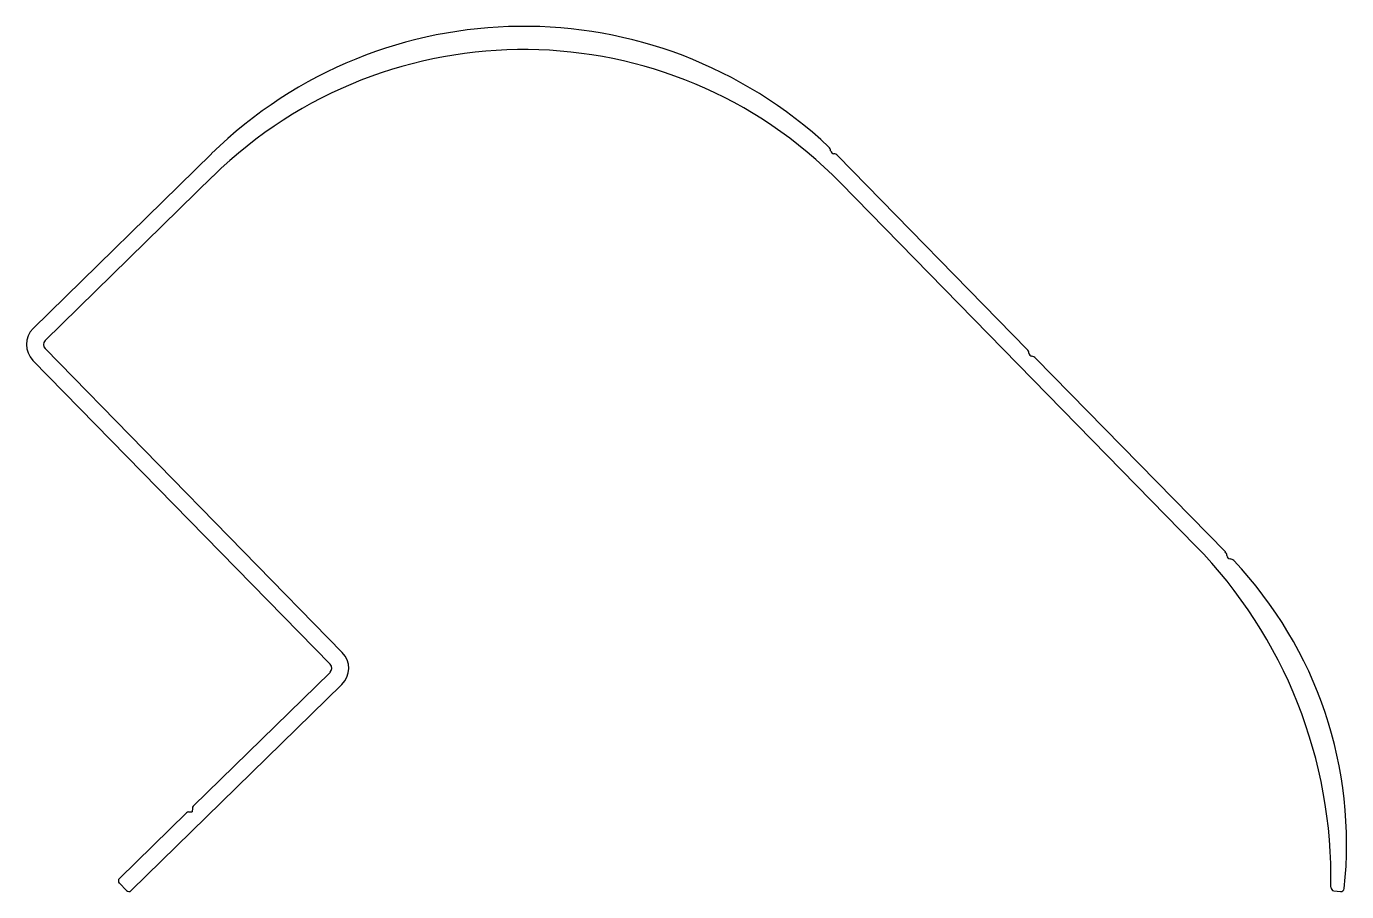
# Model space of a CAD drawing. Extents: x 1981 to 2098, y 1971 to 2047.
import ezdxf

# ---------------------------------------------------------------- set-up
doc = ezdxf.new("R2010")
doc.units = 0
doc.layers.get('0').update_dxf_attribs({"linetype": 'CONTINUOUS'})

msp = doc.modelspace()

# ---------------------------------------------------------------- linework, layer by layer
at = {"linetype": 'CONTINUOUS'}
for p, q in [((1981.71, 2020.47), (1997.45, 2035.88)), ((2052.68, 2035.73), (2069.42, 2018.62)), ((1982.76, 2019.4), (1997.57, 2033.9)), ((2052.96, 2033.3), (2084.27, 2001.3)), ((2008.98, 1991.89), (1982.75, 2018.69)), ((2070.17, 2017.86), (2086.91, 2000.76)), ((2007.9, 1990.84), (1981.68, 2017.64)), ((1995.82, 1978.32), (2007.9, 1990.13)), ((1990.36, 1970.88), (2008.95, 1989.06)), ((1989.31, 1971.95), (1995.24, 1977.75)), ((1995.42, 1977.82), (1995.74, 1977.82)), ((1995.75, 1978.14), (1995.74, 1977.82)), ((1989.31, 1971.52), (1989.94, 1970.88)), ((2096.49, 1970.86), (2097.07, 1970.79))]:
    msp.add_line(p, q, dxfattribs=at)
for centre, radius, start, end in [((2024.99, 2007.75), 39.37, 46.8186, 134.3801), ((2024.97, 2005.9), 39.17, 44.3801, 134.3801), ((2051.58, 2036.09), 0.5, 6.5191, 46.8186), ((2052.38, 2036.18), 0.3, 186.5191, 266.1773), ((2052.33, 2035.38), 0.5, 44.3801, 86.1773), ((1983.11, 2019.04), 2, 134.3801, 224.3801), ((1983.11, 2019.04), 0.5, 134.3801, 224.3801), ((2069.07, 2018.27), 0.5, 2.5829, 44.3801), ((2069.86, 2018.31), 0.3, 182.5829, 266.1773), ((2069.81, 2017.51), 0.5, 44.3801, 86.1773), ((2054.33, 1972), 41.9, 358.8595, 44.3801), ((2086.55, 2000.41), 0.5, 2.1826, 44.3801), ((2087.35, 2000.44), 0.3, 182.1826, 266.0342), ((2087.29, 1999.64), 0.5, 43.417, 86.0342), ((2061.23, 1974.98), 36.38, 353.8114, 43.417), ((2007.55, 1990.49), 2, 314.3801, 44.3801), ((2007.55, 1990.49), 0.5, 314.3801, 44.3801), ((1996, 1978.14), 0.25, 134.3801, 179.3801), ((1995.42, 1977.57), 0.25, 89.3801, 134.3801), ((1989.52, 1971.73), 0.3, 134.3801, 224.3801), ((1990.15, 1971.09), 0.3, 224.3801, 314.3801), ((2096.52, 1971.16), 0.3, 178.8595, 263.524), ((2097.1, 1971.09), 0.3, 263.524, 353.8114)]:
    msp.add_arc(centre, radius, start, end, dxfattribs=at)

doc.saveas('drawing.dxf')
